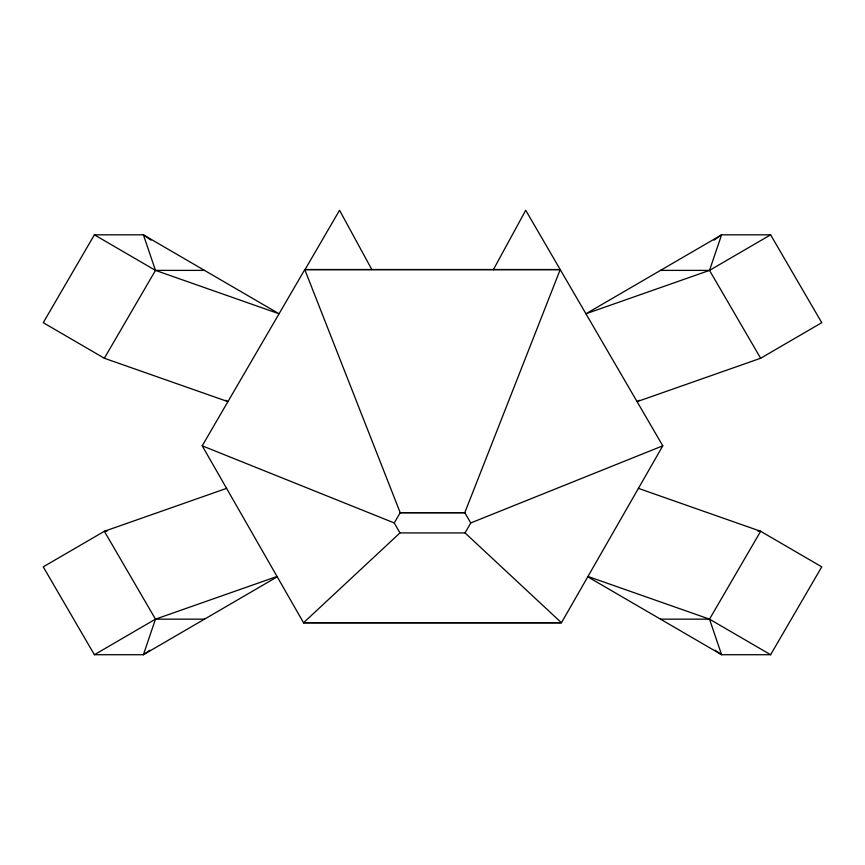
<?xml version="1.0" encoding="UTF-8"?>
<svg xmlns="http://www.w3.org/2000/svg" width="865" height="865" viewBox="0 0 865 865"><rect width="100%" height="100%" fill="white"/><g stroke="black" fill="none" stroke-linecap="round" stroke-linejoin="round"><path stroke-width="1.3" d="M107.001 531.294L104.351 531.294L155.484 619.156L143.395 654.719L94.382 654.719L43.25 566.856L104.351 531.294L226.587 488.368M760.649 358.251L709.516 270.388L721.605 234.826L770.618 234.826L821.75 322.688L760.649 358.251L637.073 401.641L639.397 400.279M560.228 269.588L464.786 512.686L470.755 522.947L465.046 532.916L399.954 532.916L303.55 622.757L202.215 445.821L304.772 269.588L560.228 269.588L305.031 269.588L339.545 210.281L371.853 269.588M493.277 269.826L525.715 210.281L662.785 445.821L561.45 622.757L303.55 622.757L561.45 622.757L465.046 532.916M94.382 234.826L155.484 270.388L279.06 313.779L143.395 234.826L94.382 234.826L43.25 322.688L104.351 358.251L227.928 401.641L225.603 400.279M104.351 358.251L155.484 270.388L143.395 234.826L151.04 240.146M399.954 532.916L394.245 522.947L400.214 512.686L304.772 269.588M715.052 650.156L721.605 654.719L709.516 619.156L760.649 531.294L821.75 566.856L770.618 654.719L721.605 654.719L587.757 576.814M713.96 240.146L721.605 234.826L585.94 313.779L709.516 270.388L770.618 234.826M149.948 650.156L143.395 654.719L277.243 576.814M94.382 654.719L155.484 619.156L277.049 576.468M470.755 522.947L662.785 445.821M155.484 270.388L204.497 270.388M660.503 270.388L709.516 270.388M758 531.294L760.649 531.294L638.413 488.368M155.484 619.156L204.497 619.156M660.503 619.156L709.516 619.156L770.618 654.719M587.951 576.468L709.516 619.156M202.215 445.821L394.245 522.947M464.786 512.686L400.214 512.686L464.786 512.686"/></g></svg>
